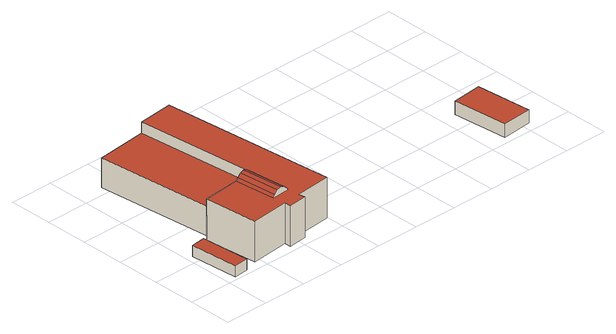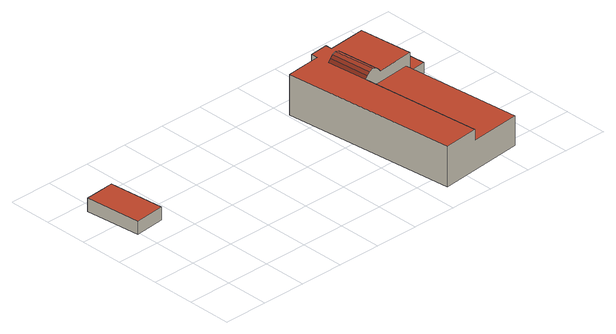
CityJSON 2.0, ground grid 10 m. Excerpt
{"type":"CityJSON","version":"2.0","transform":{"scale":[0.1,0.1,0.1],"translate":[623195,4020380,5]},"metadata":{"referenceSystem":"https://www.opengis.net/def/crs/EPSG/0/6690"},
"CityObjects":{
"building1":{"type":"Building","attributes":{"class":"3001","usage":"454","measuredHeight":2.5,"storeysAboveGround":9999,"BuildingDetailAttribute.buildingStructureType":"611","BuildingDetailAttribute.buildingStructureOrgType":"Null","BuildingDetailAttribute.urbanPlanType":"21","BuildingDetailAttribute.districtsAndZonesType":"Null","BuildingDetailAttribute.landUseType":"214","BuildingDetailAttribute.orgUsage":"21","BuildingDetailAttribute.specifiedBuildingCoverageRate":-9999,"BuildingDetailAttribute.specifiedFloorAreaRate":-9999,"BuildingDetailAttribute.surveyYear":2023,"BuildingIDAttribute.prefecture":"17","BuildingIDAttribute.city":"17206"},"geometry":[{"type":"Solid","lod":"2","boundaries":[[[[0,1,2,3]],[[4,5,6,7]],[[6,2,1,7]],[[7,1,0,4]],[[5,3,2,6]],[[4,0,3,5]]]],"semantics":{"surfaces":[{"type":"GroundSurface"},{"type":"RoofSurface"},{"type":"WallSurface"}],"values":[[0,1,2,2,2,2]]}}]},
"building2":{"type":"Building","attributes":{"class":"3001","usage":"454","measuredHeight":10.7,"storeysAboveGround":9999,"RiverFloodingRiskAttribute.description":"1","RiverFloodingRiskAttribute.rank":"1","RiverFloodingRiskAttribute.depth":0.34,"RiverFloodingRiskAttribute.adminType":"2","RiverFloodingRiskAttribute.scale":"2","RiverFloodingRiskAttribute.duration":0,"BuildingDetailAttribute.buildingStructureType":"611","BuildingDetailAttribute.buildingStructureOrgType":"Null","BuildingDetailAttribute.urbanPlanType":"21","BuildingDetailAttribute.districtsAndZonesType":"Null","BuildingDetailAttribute.landUseType":"214","BuildingDetailAttribute.orgUsage":"21","BuildingDetailAttribute.specifiedBuildingCoverageRate":-9999,"BuildingDetailAttribute.specifiedFloorAreaRate":-9999,"BuildingDetailAttribute.surveyYear":2023,"BuildingIDAttribute.prefecture":"17","BuildingIDAttribute.city":"17206"},"geometry":[{"type":"Solid","lod":"2","boundaries":[[[[8,9,10,11,12,13,14,15,16,17]],[[18,19,20,21]],[[22,23,24,25]],[[26,27,28,29]],[[22,25,19,18]],[[30,31,32,33]],[[34,35,27,26]],[[36,24,23,35,34,37,38,39,40,41,42,43,44]],[[29,28,21,20]],[[32,36,44,15,14,33]],[[38,11,10,39]],[[41,8,17,42]],[[13,30,33,14]],[[39,10,9,40]],[[34,26,29,20,19,25,24,31,30,13,12,37]],[[37,12,11,38]],[[40,9,8,41]],[[32,31,24,36]],[[35,23,22,18,21,28,27]],[[43,16,15,44]],[[42,17,16,43]]]],"semantics":{"surfaces":[{"type":"GroundSurface"},{"type":"RoofSurface"},{"type":"WallSurface"}],"values":[[0,1,1,1,1,1,1,1,1,2,2,2,2,2,2,2,2,2,2,2,2]]}}]},
"building3":{"type":"Building","attributes":{"class":"3001","usage":"454","measuredHeight":3,"storeysAboveGround":9999,"RiverFloodingRiskAttribute.description":"2","RiverFloodingRiskAttribute.rank":"2","RiverFloodingRiskAttribute.depth":0.5,"RiverFloodingRiskAttribute.adminType":"2","RiverFloodingRiskAttribute.scale":"2","RiverFloodingRiskAttribute.duration":0,"BuildingDetailAttribute.buildingStructureType":"611","BuildingDetailAttribute.buildingStructureOrgType":"Null","BuildingDetailAttribute.urbanPlanType":"21","BuildingDetailAttribute.districtsAndZonesType":"Null","BuildingDetailAttribute.landUseType":"214","BuildingDetailAttribute.orgUsage":"21","BuildingDetailAttribute.specifiedBuildingCoverageRate":-9999,"BuildingDetailAttribute.specifiedFloorAreaRate":-9999,"BuildingDetailAttribute.surveyYear":2023,"BuildingIDAttribute.prefecture":"17","BuildingIDAttribute.city":"17206"},"geometry":[{"type":"Solid","lod":"2","boundaries":[[[[45,46,47,48]],[[49,50,51,52]],[[51,47,46,52]],[[49,45,48,50]],[[50,48,47,51]],[[52,46,45,49]]]],"semantics":{"surfaces":[{"type":"GroundSurface"},{"type":"RoofSurface"},{"type":"WallSurface"}],"values":[[0,1,2,2,2,2]]}}]}
},
"vertices":[
[19,3,12],[10,114,12],[43,117,12],[52,6,12],[19,3,37],[52,6,37],[43,117,37],[10,114,37],
[217,17,9],[175,13,9],[174,28,9],[87,20,9],[75,142,9],[86,143,9],[59,419,9],[258,439,9],[297,40,9],[216,32,9],[201,59,113],[192,154,113],[183,153,116],[192,58,116],[208,60,107],[213,60,101],[204,155,101],[199,154,107],[167,151,107],[176,57,107],[183,58,113],[174,152,113],[86,143,76],[204,155,76],[177,431,76],[59,419,76],[162,151,101],[171,56,101],[177,431,101],[75,142,101],[87,20,101],[174,28,101],[175,13,101],[217,17,101],[216,32,101],[297,40,101],[258,439,101],
[737,144,7],[806,151,7],[818,23,7],[749,17,7],[737,144,37],[749,17,37],[818,23,37],[806,151,37]
]}
